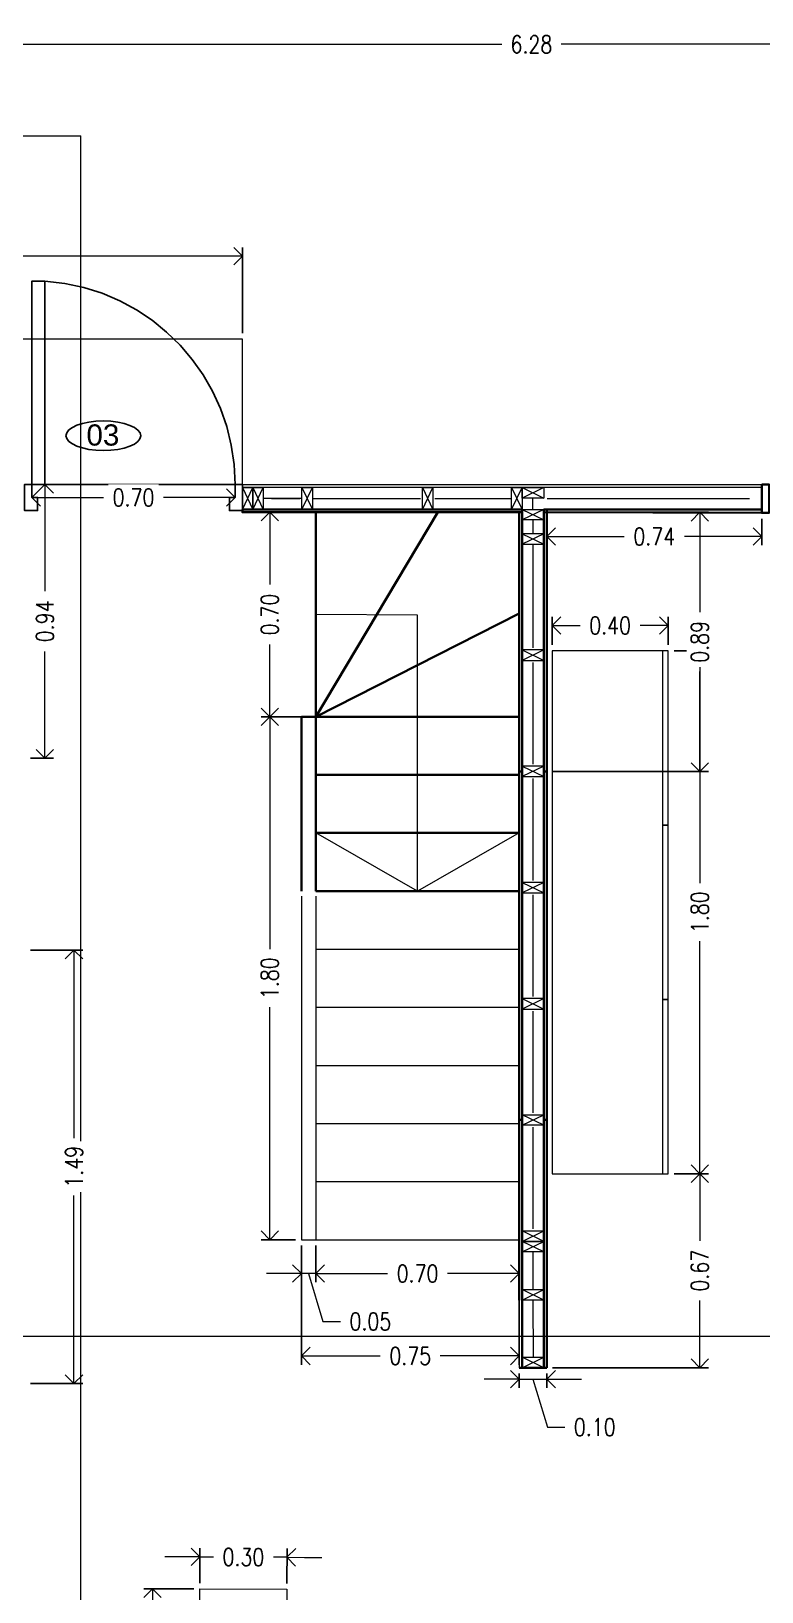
# Model space of a CAD drawing. Header units: inches. Extents: x -102.5 to -49.9, y 36.2 to 69.9.
# Drawn here: x -91.22 to -88.7, y 64.58 to 69.95 of the extents above; entities that cross this region are included whole.
import ezdxf

# ---------------------------------------------------------------- set-up
doc = ezdxf.new("R2010")
doc.units = ezdxf.units.IN
doc.header["$MEASUREMENT"] = 0
doc.linetypes.add('CENTER', pattern=[2, 1.25, -0.25, 0.25, -0.25])
doc.layers.get('DEFPOINTS').update_dxf_attribs({"color": 210})
for name, color, linetype, lineweight in [('A-ANNO-DIMS', 3, 'Continuous', 18), ('A-DETL-MBND', 3, 'Continuous', 18), ('A-DOOR-FULL', 4, 'Continuous', 25), ('A-ELEV-IDEN', 3, 'Continuous', 18), ('A-ELEV-MBE1', 7, 'Continuous', 35), ('A-ELEV-MBE2', 4, 'Continuous', 25), ('A-FURN', 8, 'Continuous', 18), ('A-SECT-MCUT', 7, 'Continuous', 35), ('A-WALL-PATT', 8, 'Continuous', 18), ('A-WALL-STUD', 3, 'Continuous', 18), ('arredi', 7, 'Continuous', 20)]:
    doc.layers.add(name, color=color, linetype=linetype, lineweight=lineweight)
doc.styles.add('ARIAL', font='Arial.ttf')
doc.styles.add('E-ROMANS', font='romans.shx', dxfattribs={"width": 0.8})
doc.dimstyles.new('Fabio1', dxfattribs={"dimscale": 0.001, "dimtxt": 60, "dimasz": 60, "dimexe": 30, "dimexo": 20, "dimgap": 30, "dimtad": 0, "dimzin": 0, "dimdsep": 46, "dimtxsty": 'E-ROMANS', "dimblk": 'OPEN90', "dimcen": 90, "dimclrd": 3, "dimclre": 3, "dimclrt": 3, "dimadec": 0, "dimazin": 0, "dimtfac": 1, "dimtmove": 1, "dimatfit": 3, "dimldrblk": 'OPEN90', "dimfxl": 1, "dimtfill": 1, "dimtolj": 1, "dimtzin": 0, "dimlwd": -1, "dimarcsym": 0})

# ---------------------------------------------------------------- blocks, each defined once
blk = doc.blocks.new('_Open90')
at = {"color": 0, "linetype": 'ByBlock', "lineweight": -2}
for p, q in [((0, 0), (-1, 0)), ((-0.5, 0.5), (0, 0)), ((0, 0), (-0.5, -0.5))]:
    blk.add_line(p, q, dxfattribs=at)
blk = doc.blocks.new('*D1247')
at = {"layer": 'A-ANNO-DIMS', "color": 3, "lineweight": -2, "transparency": 16777216}
for p, q in [((-89.4242, 67.8357), (-89.4242, 67.9327)), ((-89.0242, 67.8357), (-89.0242, 67.9327))]:
    blk.add_line(p, q, dxfattribs=at)
at = {"layer": 'A-ANNO-DIMS', "color": 3, "transparency": 16777216}
for p, q in [((-89.3642, 67.9027), (-89.3273, 67.9027)), ((-89.0842, 67.9027), (-89.121, 67.9027))]:
    blk.add_line(p, q, dxfattribs=at)
at = {"layer": 'DEFPOINTS', "color": 0, "transparency": 16777216}
for p in [(-89.0242, 67.9027), (-89.4242, 67.8157, 1), (-89.0242, 67.8157, 1)]:
    blk.add_point(p, dxfattribs=at)
at = {"layer": 'A-ANNO-DIMS', "color": 3, "transparency": 16777216, "xscale": 0.06, "yscale": 0.06, "zscale": 0.06, "rotation": 180}
blk.add_blockref('_Open90', (-89.4242, 67.9027), dxfattribs=at)
at = {"layer": 'A-ANNO-DIMS', "color": 3, "transparency": 16777216, "xscale": 0.06, "yscale": 0.06, "zscale": 0.06}
blk.add_blockref('_Open90', (-89.0242, 67.9027), dxfattribs=at)
at = {"layer": 'A-ANNO-DIMS', "color": 3, "transparency": 16777216, "insert": (-89.2242, 67.9027), "char_height": 0.06, "attachment_point": 5, "style": 'E-ROMANS', "bg_fill": 3, "box_fill_scale": 1.25, "bg_fill_color": 256, "bg_fill_true_color": 13158600, "bg_fill_transparency": 0}
blk.add_mtext('\\A1;0.40', dxfattribs=at)
blk = doc.blocks.new('*D1248')
at = {"layer": 'A-ANNO-DIMS', "color": 3, "lineweight": -2, "transparency": 16777216}
for p, q in [((-89.0041, 67.8156), (-88.8852, 67.8156)), ((-89.0042, 66.0157), (-88.8852, 66.0157))]:
    blk.add_line(p, q, dxfattribs=at)
at = {"layer": 'A-ANNO-DIMS', "color": 3, "transparency": 16777216}
for p, q in [((-88.9152, 67.7556), (-88.9152, 67.0154)), ((-88.9152, 66.0757), (-88.9152, 66.816))]:
    blk.add_line(p, q, dxfattribs=at)
at = {"layer": 'DEFPOINTS', "color": 0, "transparency": 16777216}
for p in [(-89.0241, 67.8156, 1), (-89.0242, 66.0157, 1), (-88.9152, 66.0157)]:
    blk.add_point(p, dxfattribs=at)
at = {"layer": 'A-ANNO-DIMS', "color": 3, "transparency": 16777216, "xscale": 0.06, "yscale": 0.06, "zscale": 0.06}
for p, rotation in [((-88.9152, 67.8156), 90), ((-88.9152, 66.0157), 270)]:
    blk.add_blockref('_Open90', p, dxfattribs=dict(at, rotation=rotation))
at = {"layer": 'A-ANNO-DIMS', "color": 3, "transparency": 16777216, "insert": (-88.9152, 66.9157), "char_height": 0.06, "attachment_point": 5, "rotation": 90, "style": 'E-ROMANS', "bg_fill": 3, "box_fill_scale": 1.25, "bg_fill_color": 256, "bg_fill_true_color": 13158600, "bg_fill_transparency": 0}
blk.add_mtext('\\A1;1.80', dxfattribs=at)
blk = doc.blocks.new('*D1237')
at = {"layer": 'A-ANNO-DIMS', "color": 3, "lineweight": -2, "transparency": 16777216}
for p, q in [((-89.4423, 68.2724), (-89.4423, 68.1789)), ((-88.702, 68.2705), (-88.702, 68.1789))]:
    blk.add_line(p, q, dxfattribs=at)
at = {"layer": 'A-ANNO-DIMS', "color": 3, "transparency": 16777216}
for p, q in [((-89.3823, 68.2089), (-89.1764, 68.2089)), ((-88.762, 68.2089), (-88.9679, 68.2089))]:
    blk.add_line(p, q, dxfattribs=at)
at = {"layer": 'DEFPOINTS', "color": 0, "transparency": 16777216}
for p in [(-89.4423, 68.2924), (-88.702, 68.2905), (-88.702, 68.2089)]:
    blk.add_point(p, dxfattribs=at)
at = {"layer": 'A-ANNO-DIMS', "color": 3, "transparency": 16777216, "xscale": 0.06, "yscale": 0.06, "zscale": 0.06, "rotation": 180}
blk.add_blockref('_Open90', (-89.4423, 68.2089), dxfattribs=at)
at = {"layer": 'A-ANNO-DIMS', "color": 3, "transparency": 16777216, "xscale": 0.06, "yscale": 0.06, "zscale": 0.06}
blk.add_blockref('_Open90', (-88.702, 68.2089), dxfattribs=at)
at = {"layer": 'A-ANNO-DIMS', "color": 3, "transparency": 16777216, "insert": (-89.0722, 68.2089), "char_height": 0.06, "attachment_point": 5, "style": 'E-ROMANS', "bg_fill": 3, "box_fill_scale": 1.25, "bg_fill_color": 256, "bg_fill_true_color": 13158600, "bg_fill_transparency": 0}
blk.add_mtext('\\A1;0.74', dxfattribs=at)
blk = doc.blocks.new('*D1243')
at = {"layer": 'A-ANNO-DIMS', "color": 3, "lineweight": -2, "transparency": 16777216}
for p, q in [((-89.4223, 68.2924), (-88.8852, 68.2924)), ((-89.4223, 67.4005), (-88.8852, 67.4005))]:
    blk.add_line(p, q, dxfattribs=at)
at = {"layer": 'A-ANNO-DIMS', "color": 3, "transparency": 16777216}
for p, q in [((-88.9152, 68.2324), (-88.9152, 67.9484)), ((-88.9152, 67.4605), (-88.9152, 67.7444))]:
    blk.add_line(p, q, dxfattribs=at)
at = {"layer": 'DEFPOINTS', "color": 0, "transparency": 16777216}
for p in [(-89.4423, 68.2924), (-89.4423, 67.4005), (-88.9152, 67.4005)]:
    blk.add_point(p, dxfattribs=at)
at = {"layer": 'A-ANNO-DIMS', "color": 3, "transparency": 16777216, "xscale": 0.06, "yscale": 0.06, "zscale": 0.06}
for p, rotation in [((-88.9152, 68.2924), 90), ((-88.9152, 67.4005), 270)]:
    blk.add_blockref('_Open90', p, dxfattribs=dict(at, rotation=rotation))
at = {"layer": 'A-ANNO-DIMS', "color": 3, "transparency": 16777216, "insert": (-88.9152, 67.8464), "char_height": 0.06, "attachment_point": 5, "rotation": 90, "style": 'E-ROMANS', "bg_fill": 3, "box_fill_scale": 1.25, "bg_fill_color": 256, "bg_fill_true_color": 13158600, "bg_fill_transparency": 0}
blk.add_mtext('\\A1;0.89', dxfattribs=at)
blk = doc.blocks.new('*D1230')
at = {"layer": 'A-ANNO-DIMS', "color": 3, "lineweight": -2, "transparency": 16777216}
for p, q in [((-88.8952, 66.0157), (-88.8852, 66.0157)), ((-89.4223, 65.3478), (-88.8852, 65.3478))]:
    blk.add_line(p, q, dxfattribs=at)
at = {"layer": 'A-ANNO-DIMS', "color": 3, "transparency": 16777216}
for p, q in [((-88.9152, 65.9557), (-88.9152, 65.7849)), ((-88.9152, 65.4078), (-88.9152, 65.5786))]:
    blk.add_line(p, q, dxfattribs=at)
at = {"layer": 'DEFPOINTS', "color": 0, "transparency": 16777216}
for p in [(-88.9152, 66.0157), (-88.9152, 66.0157), (-89.4423, 65.3478)]:
    blk.add_point(p, dxfattribs=at)
at = {"layer": 'A-ANNO-DIMS', "color": 3, "transparency": 16777216, "xscale": 0.06, "yscale": 0.06, "zscale": 0.06}
for p, rotation in [((-88.9152, 66.0157), 90), ((-88.9152, 65.3478), 270)]:
    blk.add_blockref('_Open90', p, dxfattribs=dict(at, rotation=rotation))
at = {"layer": 'A-ANNO-DIMS', "color": 3, "transparency": 16777216, "insert": (-88.9152, 65.6817), "char_height": 0.06, "attachment_point": 5, "rotation": 90, "style": 'E-ROMANS', "bg_fill": 3, "box_fill_scale": 1.25, "bg_fill_color": 256, "bg_fill_true_color": 13158600, "bg_fill_transparency": 0}
blk.add_mtext('\\A1;0.67', dxfattribs=at)
blk = doc.blocks.new('*D1217')
at = {"layer": 'A-ANNO-DIMS', "color": 3, "lineweight": -2, "transparency": 16777216}
for p, q in [((-90.6572, 64.5864), (-90.8295, 64.5864)), ((-90.6572, 61.5461), (-90.8295, 61.5461))]:
    blk.add_line(p, q, dxfattribs=at)
at = {"layer": 'A-ANNO-DIMS', "color": 3, "transparency": 16777216}
for p, q in [((-90.7995, 64.5264), (-90.7995, 63.1706)), ((-90.7995, 61.6061), (-90.7995, 62.962))]:
    blk.add_line(p, q, dxfattribs=at)
at = {"layer": 'DEFPOINTS', "color": 0, "transparency": 16777216}
for p in [(-90.6372, 64.5864), (-90.7995, 61.5461), (-90.6372, 61.5461)]:
    blk.add_point(p, dxfattribs=at)
at = {"layer": 'A-ANNO-DIMS', "color": 3, "transparency": 16777216, "xscale": 0.06, "yscale": 0.06, "zscale": 0.06}
for p, rotation in [((-90.7995, 64.5864), 90), ((-90.7995, 61.5461), 270)]:
    blk.add_blockref('_Open90', p, dxfattribs=dict(at, rotation=rotation))
at = {"layer": 'A-ANNO-DIMS', "color": 3, "transparency": 16777216, "insert": (-90.7995, 63.0663), "char_height": 0.06, "attachment_point": 5, "rotation": 90, "style": 'E-ROMANS', "bg_fill": 3, "box_fill_scale": 1.25, "bg_fill_color": 256, "bg_fill_true_color": 13158600, "bg_fill_transparency": 0}
blk.add_mtext('\\A1;3.04', dxfattribs=at)
blk = doc.blocks.new('*D1218')
at = {"layer": 'A-ANNO-DIMS', "color": 3, "transparency": 16777216}
for p, q in [((-90.6968, 64.6967), (-90.7568, 64.697)), ((-90.6368, 64.6965), (-90.5899, 64.6963)), ((-90.3368, 64.6952), (-90.3836, 64.6954)), ((-90.2768, 64.6949), (-90.2168, 64.6946))]:
    blk.add_line(p, q, dxfattribs=at)
at = {"layer": 'A-ANNO-DIMS', "color": 3, "lineweight": -2, "transparency": 16777216}
for p, q in [((-90.6372, 64.6064), (-90.6366, 64.7265)), ((-90.3372, 64.6051), (-90.3366, 64.7252))]:
    blk.add_line(p, q, dxfattribs=at)
at = {"layer": 'DEFPOINTS', "color": 0, "transparency": 16777216}
for p in [(-90.3368, 64.6952), (-90.6372, 64.5864), (-90.3372, 64.5851)]:
    blk.add_point(p, dxfattribs=at)
at = {"layer": 'A-ANNO-DIMS', "color": 3, "transparency": 16777216, "xscale": 0.06, "yscale": 0.06, "zscale": 0.06}
for p, rotation in [((-90.6368, 64.6965), 359.7486246028449), ((-90.3368, 64.6952), 179.748624602845)]:
    blk.add_blockref('_Open90', p, dxfattribs=dict(at, rotation=rotation))
at = {"layer": 'A-ANNO-DIMS', "color": 3, "transparency": 16777216, "insert": (-90.4868, 64.6958), "char_height": 0.06, "attachment_point": 5, "rotation": 359.7486, "style": 'E-ROMANS', "bg_fill": 3, "box_fill_scale": 1.25, "bg_fill_color": 256, "bg_fill_true_color": 13158600, "bg_fill_transparency": 0}
blk.add_mtext('\\A1;0.30', dxfattribs=at)
blk = doc.blocks.new('*D1203')
at = {"layer": 'A-ANNO-DIMS', "color": 3, "lineweight": -2, "transparency": 16777216}
for p, q in [((-89.5375, 65.3278), (-89.5375, 65.2782)), ((-89.4423, 65.3278), (-89.4423, 65.2782))]:
    blk.add_line(p, q, dxfattribs=at)
at = {"layer": 'A-ANNO-DIMS', "color": 3, "transparency": 16777216}
for p, q in [((-89.5975, 65.3082), (-89.6575, 65.3082)), ((-89.5375, 65.3082), (-89.4423, 65.3082)), ((-89.5375, 65.3082), (-89.4423, 65.3082)), ((-89.4899, 65.3082), (-89.4404, 65.1432)), ((-89.3823, 65.3082), (-89.3223, 65.3082)), ((-89.4404, 65.1432), (-89.3804, 65.1432))]:
    blk.add_line(p, q, dxfattribs=at)
at = {"layer": 'DEFPOINTS', "color": 0, "transparency": 16777216}
for p in [(-89.5375, 65.3478), (-89.4423, 65.3478), (-89.4423, 65.3082)]:
    blk.add_point(p, dxfattribs=at)
at = {"layer": 'A-ANNO-DIMS', "color": 3, "transparency": 16777216, "xscale": 0.06, "yscale": 0.06, "zscale": 0.06}
blk.add_blockref('_Open90', (-89.5375, 65.3082), dxfattribs=at)
at = {"layer": 'A-ANNO-DIMS', "color": 3, "transparency": 16777216, "xscale": 0.06, "yscale": 0.06, "zscale": 0.06, "rotation": 180}
blk.add_blockref('_Open90', (-89.4423, 65.3082), dxfattribs=at)
at = {"layer": 'A-ANNO-DIMS', "color": 3, "transparency": 16777216, "insert": (-89.2772, 65.1432), "char_height": 0.06, "attachment_point": 5, "style": 'E-ROMANS', "bg_fill": 3, "box_fill_scale": 1.25, "bg_fill_color": 256, "bg_fill_true_color": 13158600, "bg_fill_transparency": 0}
blk.add_mtext('\\A1;0.10', dxfattribs=at)
blk = doc.blocks.new('*D1205')
at = {"layer": 'A-ANNO-DIMS', "color": 3, "lineweight": -2, "transparency": 16777216}
for p, q in [((-91.2202, 66.7855), (-91.0402, 66.7855)), ((-91.2203, 65.2935), (-91.0402, 65.2935))]:
    blk.add_line(p, q, dxfattribs=at)
at = {"layer": 'A-ANNO-DIMS', "color": 3, "transparency": 16777216}
for p, q in [((-91.0702, 66.7255), (-91.0702, 66.1381)), ((-91.0702, 65.3535), (-91.0702, 65.9409))]:
    blk.add_line(p, q, dxfattribs=at)
at = {"layer": 'DEFPOINTS', "color": 0, "transparency": 16777216}
for p in [(-91.2402, 66.7855), (-91.2403, 65.2935), (-91.0702, 65.2935)]:
    blk.add_point(p, dxfattribs=at)
at = {"layer": 'A-ANNO-DIMS', "color": 3, "transparency": 16777216, "xscale": 0.06, "yscale": 0.06, "zscale": 0.06}
for p, rotation in [((-91.0702, 66.7855), 90), ((-91.0702, 65.2935), 270)]:
    blk.add_blockref('_Open90', p, dxfattribs=dict(at, rotation=rotation))
at = {"layer": 'A-ANNO-DIMS', "color": 3, "transparency": 16777216, "insert": (-91.0702, 66.0395), "char_height": 0.06, "attachment_point": 5, "rotation": 90, "style": 'E-ROMANS', "bg_fill": 3, "box_fill_scale": 1.25, "bg_fill_color": 256, "bg_fill_true_color": 13158600, "bg_fill_transparency": 0}
blk.add_mtext('\\A1;1.49', dxfattribs=at)
blk = doc.blocks.new('*D1198')
at = {"layer": 'A-ANNO-DIMS', "color": 3, "lineweight": -2, "transparency": 16777216}
for p, q in [((-90.2373, 65.7685), (-90.2373, 65.6418)), ((-89.5373, 65.7685), (-89.5373, 65.6418))]:
    blk.add_line(p, q, dxfattribs=at)
at = {"layer": 'A-ANNO-DIMS', "color": 3, "transparency": 16777216}
for p, q in [((-90.1773, 65.6718), (-89.9904, 65.6718)), ((-89.5973, 65.6718), (-89.7841, 65.6718))]:
    blk.add_line(p, q, dxfattribs=at)
at = {"layer": 'DEFPOINTS', "color": 0, "transparency": 16777216}
for p in [(-90.2373, 65.7885), (-89.5373, 65.7885), (-90.2373, 65.6718)]:
    blk.add_point(p, dxfattribs=at)
at = {"layer": 'A-ANNO-DIMS', "color": 3, "transparency": 16777216, "xscale": 0.06, "yscale": 0.06, "zscale": 0.06, "rotation": 180}
blk.add_blockref('_Open90', (-90.2373, 65.6718), dxfattribs=at)
at = {"layer": 'A-ANNO-DIMS', "color": 3, "transparency": 16777216, "xscale": 0.06, "yscale": 0.06, "zscale": 0.06}
blk.add_blockref('_Open90', (-89.5373, 65.6718), dxfattribs=at)
at = {"layer": 'A-ANNO-DIMS', "color": 3, "transparency": 16777216, "insert": (-89.8873, 65.6718), "char_height": 0.06, "attachment_point": 5, "style": 'E-ROMANS', "bg_fill": 3, "box_fill_scale": 1.25, "bg_fill_color": 256, "bg_fill_true_color": 13158600, "bg_fill_transparency": 0}
blk.add_mtext('\\A1;0.70', dxfattribs=at)
blk = doc.blocks.new('*D1199')
at = {"layer": 'A-ANNO-DIMS', "color": 3, "lineweight": -2, "transparency": 16777216}
for p, q in [((-90.2873, 65.7685), (-90.2873, 65.6418)), ((-90.2373, 65.7685), (-90.2373, 65.6418))]:
    blk.add_line(p, q, dxfattribs=at)
at = {"layer": 'A-ANNO-DIMS', "color": 3, "transparency": 16777216}
for p, q in [((-90.3473, 65.6718), (-90.4073, 65.6718)), ((-90.2373, 65.6718), (-90.2873, 65.6718)), ((-90.2373, 65.6718), (-90.2873, 65.6718)), ((-90.2623, 65.6718), (-90.2128, 65.5068)), ((-90.1773, 65.6718), (-90.1173, 65.6718)), ((-90.2128, 65.5068), (-90.1528, 65.5068))]:
    blk.add_line(p, q, dxfattribs=at)
at = {"layer": 'DEFPOINTS', "color": 0, "transparency": 16777216}
for p in [(-90.2873, 65.7885), (-90.2373, 65.7885), (-90.2873, 65.6718)]:
    blk.add_point(p, dxfattribs=at)
at = {"layer": 'A-ANNO-DIMS', "color": 3, "transparency": 16777216, "xscale": 0.06, "yscale": 0.06, "zscale": 0.06}
blk.add_blockref('_Open90', (-90.2873, 65.6718), dxfattribs=at)
at = {"layer": 'A-ANNO-DIMS', "color": 3, "transparency": 16777216, "xscale": 0.06, "yscale": 0.06, "zscale": 0.06, "rotation": 180}
blk.add_blockref('_Open90', (-90.2373, 65.6718), dxfattribs=at)
at = {"layer": 'A-ANNO-DIMS', "color": 3, "transparency": 16777216, "insert": (-90.0496, 65.5068), "char_height": 0.06, "attachment_point": 5, "style": 'E-ROMANS', "bg_fill": 3, "box_fill_scale": 1.25, "bg_fill_color": 256, "bg_fill_true_color": 13158600, "bg_fill_transparency": 0}
blk.add_mtext('\\A1;0.05', dxfattribs=at)
blk = doc.blocks.new('*D1185')
at = {"layer": 'A-ANNO-DIMS', "color": 3, "lineweight": -2, "transparency": 16777216}
for p, q in [((-90.3073, 67.5885), (-90.4262, 67.5885)), ((-90.3073, 65.7885), (-90.4262, 65.7885))]:
    blk.add_line(p, q, dxfattribs=at)
at = {"layer": 'A-ANNO-DIMS', "color": 3, "transparency": 16777216}
for p, q in [((-90.3962, 67.5285), (-90.3962, 66.7882)), ((-90.3962, 65.8485), (-90.3962, 66.5888))]:
    blk.add_line(p, q, dxfattribs=at)
at = {"layer": 'DEFPOINTS', "color": 0, "transparency": 16777216}
for p in [(-90.2873, 67.5885), (-90.3962, 65.7885), (-90.2873, 65.7885)]:
    blk.add_point(p, dxfattribs=at)
at = {"layer": 'A-ANNO-DIMS', "color": 3, "transparency": 16777216, "xscale": 0.06, "yscale": 0.06, "zscale": 0.06}
for p, rotation in [((-90.3962, 67.5885), 90), ((-90.3962, 65.7885), 270)]:
    blk.add_blockref('_Open90', p, dxfattribs=dict(at, rotation=rotation))
at = {"layer": 'A-ANNO-DIMS', "color": 3, "transparency": 16777216, "insert": (-90.3962, 66.6885), "char_height": 0.06, "attachment_point": 5, "rotation": 90, "style": 'E-ROMANS', "bg_fill": 3, "box_fill_scale": 1.25, "bg_fill_color": 256, "bg_fill_true_color": 13158600, "bg_fill_transparency": 0}
blk.add_mtext('\\A1;1.80', dxfattribs=at)
blk = doc.blocks.new('*D1186')
at = {"layer": 'A-ANNO-DIMS', "color": 3, "lineweight": -2, "transparency": 16777216}
for p, q in [((-90.2573, 68.2925), (-90.4262, 68.2925)), ((-90.2573, 67.5885), (-90.4262, 67.5885))]:
    blk.add_line(p, q, dxfattribs=at)
at = {"layer": 'A-ANNO-DIMS', "color": 3, "transparency": 16777216}
for p, q in [((-90.3962, 68.2325), (-90.3962, 68.0437)), ((-90.3962, 67.6485), (-90.3962, 67.8374))]:
    blk.add_line(p, q, dxfattribs=at)
at = {"layer": 'DEFPOINTS', "color": 0, "transparency": 16777216}
for p in [(-90.2373, 68.2925), (-90.3962, 67.5885), (-90.2373, 67.5885)]:
    blk.add_point(p, dxfattribs=at)
at = {"layer": 'A-ANNO-DIMS', "color": 3, "transparency": 16777216, "xscale": 0.06, "yscale": 0.06, "zscale": 0.06}
for p, rotation in [((-90.3962, 68.2925), 90), ((-90.3962, 67.5885), 270)]:
    blk.add_blockref('_Open90', p, dxfattribs=dict(at, rotation=rotation))
at = {"layer": 'A-ANNO-DIMS', "color": 3, "transparency": 16777216, "insert": (-90.3962, 67.9405), "char_height": 0.06, "attachment_point": 5, "rotation": 90, "style": 'E-ROMANS', "bg_fill": 3, "box_fill_scale": 1.25, "bg_fill_color": 256, "bg_fill_true_color": 13158600, "bg_fill_transparency": 0}
blk.add_mtext('\\A1;0.70', dxfattribs=at)
blk = doc.blocks.new('*D1187')
at = {"layer": 'A-ANNO-DIMS', "color": 3, "lineweight": -2, "transparency": 16777216}
for p, q in [((-91.2152, 68.3635), (-91.2152, 68.3735)), ((-90.5152, 68.3635), (-90.5152, 68.3735))]:
    blk.add_line(p, q, dxfattribs=at)
at = {"layer": 'A-ANNO-DIMS', "color": 3, "transparency": 16777216}
for p, q in [((-91.1552, 68.3435), (-90.9684, 68.3435)), ((-90.5752, 68.3435), (-90.7621, 68.3435))]:
    blk.add_line(p, q, dxfattribs=at)
at = {"layer": 'DEFPOINTS', "color": 0, "transparency": 16777216}
for p in [(-91.2152, 68.3435), (-90.5152, 68.3435), (-90.5152, 68.3435)]:
    blk.add_point(p, dxfattribs=at)
at = {"layer": 'A-ANNO-DIMS', "color": 3, "transparency": 16777216, "xscale": 0.06, "yscale": 0.06, "zscale": 0.06, "rotation": 180}
blk.add_blockref('_Open90', (-91.2152, 68.3435), dxfattribs=at)
at = {"layer": 'A-ANNO-DIMS', "color": 3, "transparency": 16777216, "xscale": 0.06, "yscale": 0.06, "zscale": 0.06}
blk.add_blockref('_Open90', (-90.5152, 68.3435), dxfattribs=at)
at = {"layer": 'A-ANNO-DIMS', "color": 3, "transparency": 16777216, "insert": (-90.8652, 68.3435), "char_height": 0.06, "attachment_point": 5, "style": 'E-ROMANS', "bg_fill": 3, "box_fill_scale": 1.25, "bg_fill_color": 256, "bg_fill_true_color": 13158600, "bg_fill_transparency": 0}
blk.add_mtext('\\A1;0.70', dxfattribs=at)
blk = doc.blocks.new('*D1188')
at = {"layer": 'A-ANNO-DIMS', "color": 3, "lineweight": -2, "transparency": 16777216}
for p, q in [((-91.2202, 68.3885), (-91.1402, 68.3885)), ((-91.2202, 67.4455), (-91.1402, 67.4455))]:
    blk.add_line(p, q, dxfattribs=at)
at = {"layer": 'A-ANNO-DIMS', "color": 3, "transparency": 16777216}
for p, q in [((-91.1702, 68.3285), (-91.1702, 68.0213)), ((-91.1702, 67.5055), (-91.1702, 67.8127))]:
    blk.add_line(p, q, dxfattribs=at)
at = {"layer": 'DEFPOINTS', "color": 0, "transparency": 16777216}
for p in [(-91.2402, 68.3885), (-91.2402, 67.4455), (-91.1702, 67.4455)]:
    blk.add_point(p, dxfattribs=at)
at = {"layer": 'A-ANNO-DIMS', "color": 3, "transparency": 16777216, "xscale": 0.06, "yscale": 0.06, "zscale": 0.06}
for p, rotation in [((-91.1702, 68.3885), 90), ((-91.1702, 67.4455), 270)]:
    blk.add_blockref('_Open90', p, dxfattribs=dict(at, rotation=rotation))
at = {"layer": 'A-ANNO-DIMS', "color": 3, "transparency": 16777216, "insert": (-91.1702, 67.917), "char_height": 0.06, "attachment_point": 5, "rotation": 90, "style": 'E-ROMANS', "bg_fill": 3, "box_fill_scale": 1.25, "bg_fill_color": 256, "bg_fill_true_color": 13158600, "bg_fill_transparency": 0}
blk.add_mtext('\\A1;0.94', dxfattribs=at)
blk = doc.blocks.new('*D1192')
at = {"layer": 'A-ANNO-DIMS', "color": 3, "lineweight": -2, "transparency": 16777216}
for p, q in [((-92.3987, 68.9085), (-92.3987, 69.2045)), ((-90.4902, 68.9085), (-90.4902, 69.2045))]:
    blk.add_line(p, q, dxfattribs=at)
at = {"layer": 'A-ANNO-DIMS', "color": 3, "transparency": 16777216}
for p, q in [((-92.3387, 69.1745), (-91.5374, 69.1745)), ((-90.5502, 69.1745), (-91.3516, 69.1745))]:
    blk.add_line(p, q, dxfattribs=at)
at = {"layer": 'DEFPOINTS', "color": 0, "transparency": 16777216}
for p in [(-90.4902, 69.1745), (-92.3987, 68.8885), (-90.4902, 68.8885)]:
    blk.add_point(p, dxfattribs=at)
at = {"layer": 'A-ANNO-DIMS', "color": 3, "transparency": 16777216, "xscale": 0.06, "yscale": 0.06, "zscale": 0.06, "rotation": 180}
blk.add_blockref('_Open90', (-92.3987, 69.1745), dxfattribs=at)
at = {"layer": 'A-ANNO-DIMS', "color": 3, "transparency": 16777216, "xscale": 0.06, "yscale": 0.06, "zscale": 0.06}
blk.add_blockref('_Open90', (-90.4902, 69.1745), dxfattribs=at)
at = {"layer": 'A-ANNO-DIMS', "color": 3, "transparency": 16777216, "insert": (-91.4445, 69.1745), "char_height": 0.06, "attachment_point": 5, "style": 'E-ROMANS', "bg_fill": 3, "box_fill_scale": 1.25, "bg_fill_color": 256, "bg_fill_true_color": 13158600, "bg_fill_transparency": 0}
blk.add_mtext('\\A1;1.91', dxfattribs=at)
blk = doc.blocks.new('*D1177')
at = {"layer": 'A-ANNO-DIMS', "color": 3, "lineweight": -2, "transparency": 16777216}
for p, q in [((-90.2873, 65.7685), (-90.2873, 65.3582)), ((-89.5374, 65.7685), (-89.5374, 65.3582))]:
    blk.add_line(p, q, dxfattribs=at)
at = {"layer": 'A-ANNO-DIMS', "color": 3, "transparency": 16777216}
for p, q in [((-90.2273, 65.3882), (-90.0155, 65.3882)), ((-89.5974, 65.3882), (-89.8092, 65.3882))]:
    blk.add_line(p, q, dxfattribs=at)
at = {"layer": 'DEFPOINTS', "color": 0, "transparency": 16777216}
for p in [(-90.2873, 65.7885), (-89.5374, 65.7885), (-89.5374, 65.3882)]:
    blk.add_point(p, dxfattribs=at)
at = {"layer": 'A-ANNO-DIMS', "color": 3, "transparency": 16777216, "xscale": 0.06, "yscale": 0.06, "zscale": 0.06, "rotation": 180}
blk.add_blockref('_Open90', (-90.2873, 65.3882), dxfattribs=at)
at = {"layer": 'A-ANNO-DIMS', "color": 3, "transparency": 16777216, "xscale": 0.06, "yscale": 0.06, "zscale": 0.06}
blk.add_blockref('_Open90', (-89.5374, 65.3882), dxfattribs=at)
at = {"layer": 'A-ANNO-DIMS', "color": 3, "transparency": 16777216, "insert": (-89.9123, 65.3882), "char_height": 0.06, "attachment_point": 5, "style": 'E-ROMANS', "bg_fill": 3, "box_fill_scale": 1.25, "bg_fill_color": 256, "bg_fill_true_color": 13158600, "bg_fill_transparency": 0}
blk.add_mtext('\\A1;0.75', dxfattribs=at)
blk = doc.blocks.new('*D1159')
at = {"layer": 'A-ANNO-DIMS', "color": 3, "lineweight": -2, "transparency": 16777216}
for p, q in [((-92.6352, 68.6315), (-92.6352, 69.9335)), ((-86.3553, 68.6316), (-86.3553, 69.9335))]:
    blk.add_line(p, q, dxfattribs=at)
at = {"layer": 'A-ANNO-DIMS', "color": 3, "transparency": 16777216}
for p, q in [((-92.5752, 69.9035), (-89.5972, 69.9035)), ((-86.4153, 69.9035), (-89.3932, 69.9035))]:
    blk.add_line(p, q, dxfattribs=at)
at = {"layer": 'DEFPOINTS', "color": 0, "transparency": 16777216}
for p in [(-92.6352, 69.9035), (-92.6352, 68.6115), (-86.3553, 68.6116)]:
    blk.add_point(p, dxfattribs=at)
at = {"layer": 'A-ANNO-DIMS', "color": 3, "transparency": 16777216, "xscale": 0.06, "yscale": 0.06, "zscale": 0.06, "rotation": 180}
blk.add_blockref('_Open90', (-92.6352, 69.9035), dxfattribs=at)
at = {"layer": 'A-ANNO-DIMS', "color": 3, "transparency": 16777216, "xscale": 0.06, "yscale": 0.06, "zscale": 0.06}
blk.add_blockref('_Open90', (-86.3553, 69.9035), dxfattribs=at)
at = {"layer": 'A-ANNO-DIMS', "color": 3, "transparency": 16777216, "insert": (-89.4952, 69.9035), "char_height": 0.06, "attachment_point": 5, "style": 'E-ROMANS', "bg_fill": 3, "box_fill_scale": 1.25, "bg_fill_color": 256, "bg_fill_true_color": 13158600, "bg_fill_transparency": 0}
blk.add_mtext('\\A1;6.28', dxfattribs=at)
blk = doc.blocks.new('*D1160')
at = {"layer": 'A-ANNO-DIMS', "color": 3, "lineweight": -2, "transparency": 16777216}
for p, q in [((-92.6352, 68.5915), (-92.6352, 60.7622)), ((-86.3553, 68.5916), (-86.3553, 60.7622))]:
    blk.add_line(p, q, dxfattribs=at)
at = {"layer": 'A-ANNO-DIMS', "color": 3, "transparency": 16777216}
for p, q in [((-92.5752, 60.7922), (-89.5972, 60.7922)), ((-86.4153, 60.7922), (-89.3932, 60.7922))]:
    blk.add_line(p, q, dxfattribs=at)
at = {"layer": 'DEFPOINTS', "color": 0, "transparency": 16777216}
for p in [(-92.6352, 68.6115), (-86.3553, 68.6116), (-86.3553, 60.7922)]:
    blk.add_point(p, dxfattribs=at)
at = {"layer": 'A-ANNO-DIMS', "color": 3, "transparency": 16777216, "xscale": 0.06, "yscale": 0.06, "zscale": 0.06, "rotation": 180}
blk.add_blockref('_Open90', (-92.6352, 60.7922), dxfattribs=at)
at = {"layer": 'A-ANNO-DIMS', "color": 3, "transparency": 16777216, "xscale": 0.06, "yscale": 0.06, "zscale": 0.06}
blk.add_blockref('_Open90', (-86.3553, 60.7922), dxfattribs=at)
at = {"layer": 'A-ANNO-DIMS', "color": 3, "transparency": 16777216, "insert": (-89.4952, 60.7922), "char_height": 0.06, "attachment_point": 5, "style": 'E-ROMANS', "bg_fill": 3, "box_fill_scale": 1.25, "bg_fill_color": 256, "bg_fill_true_color": 13158600, "bg_fill_transparency": 0}
blk.add_mtext('\\A1;6.28', dxfattribs=at)

msp = doc.modelspace()

# ---------------------------------------------------------------- linework, layer by layer
at = {"layer": 'A-DETL-MBND'}
msp.add_lwpolyline([(-88.7021, 68.3885), (-88.7021, 68.3775), (-90.4902, 68.3775), (-90.4902, 68.3885)], close=True, dxfattribs=at)
at = {"layer": 'A-DOOR-FULL'}
for points in [[(-91.1702, 69.0885), (-91.1702, 68.3885), (-91.2152, 68.3885), (-91.2152, 69.0885), (-91.1702, 69.0885)], [(-91.2152, 68.3885), (-91.2402, 68.3885), (-91.2402, 68.2985), (-91.1952, 68.2985), (-91.1952, 68.3435), (-91.2152, 68.3435), (-91.2152, 68.3885)], [(-90.5152, 68.3885), (-90.4902, 68.3885), (-90.4902, 68.2985), (-90.5352, 68.2985), (-90.5352, 68.3435), (-90.5152, 68.3435), (-90.5152, 68.3885)]]:
    msp.add_lwpolyline(points, dxfattribs=at)
at = {"layer": 'A-DOOR-FULL', "linetype": 'CENTER'}
msp.add_arc((-91.2179, 68.3874), 0.7027, 0.0864, 86.1093, dxfattribs=at)
at = {"layer": 'A-ELEV-IDEN'}
for p, q in [((-90.2873, 66.9714), (-90.2873, 65.7885)), ((-90.2373, 66.9708), (-90.2373, 65.7885)), ((-90.2373, 65.9885), (-89.5373, 65.9885)), ((-90.2873, 65.7885), (-89.5373, 65.7885))]:
    msp.add_line(p, q, dxfattribs=at)
for points in [[(-90.4902, 68.3885), (-90.4902, 68.8885), (-92.3987, 68.8885), (-92.3987, 68.3885)], [(-89.8873, 66.9885), (-89.8873, 67.9385), (-90.2373, 67.9405)], [(-89.5373, 67.1885), (-89.8873, 66.9885), (-90.2373, 67.1885)], [(-90.2373, 66.7885), (-89.5373, 66.7885)], [(-90.2373, 66.5885), (-89.5373, 66.5885)], [(-90.2373, 66.3885), (-89.5373, 66.3885)], [(-90.2373, 66.1885), (-89.5373, 66.1885)]]:
    msp.add_lwpolyline(points, dxfattribs=at)
at = {"layer": 'A-ELEV-MBE1'}
for p, q in [((-89.4523, 68.3025), (-88.702, 68.3025)), ((-89.4523, 68.2924), (-88.7032, 68.2911)), ((-89.0297, 68.3025), (-88.7032, 68.3025)), ((-90.2873, 67.5885), (-90.2873, 66.9885)), ((-90.2373, 67.5885), (-90.2373, 66.9885)), ((-89.5375, 65.3478), (-89.4423, 65.3478))]:
    msp.add_line(p, q, dxfattribs=at)
msp.add_lwpolyline([(-88.7021, 68.3885), (-88.6771, 68.3885), (-88.677, 68.2905), (-88.702, 68.2905)], close=True, dxfattribs=at)
for points in [[(-90.2373, 67.5885), (-90.2373, 68.2925)], [(-90.2373, 67.5885), (-89.8179, 68.2925)], [(-90.2373, 67.5885), (-89.5373, 67.9437)], [(-90.2373, 67.5885), (-90.2873, 67.5885)], [(-90.2373, 67.5885), (-89.5373, 67.5885)], [(-90.2373, 67.3885), (-89.5373, 67.3885)], [(-90.2373, 67.1885), (-89.5373, 67.1885)], [(-90.2373, 66.9885), (-89.5373, 66.9885)]]:
    msp.add_lwpolyline(points, dxfattribs=at)
at = {"layer": 'A-ELEV-MBE2'}
msp.add_line((-90.5152, 68.3885), (-91.2152, 68.3885), dxfattribs=at)
at = {"layer": 'A-FURN'}
msp.add_line((-89.5373, 66.6805), (-89.5375, 65.3478), dxfattribs=at)
at = {"layer": 'A-SECT-MCUT'}
for points in [[(-90.4902, 68.3025), (-89.5273, 68.3025), (-89.5273, 68.2925), (-90.4902, 68.2925)], [(-89.5273, 68.2925), (-89.5273, 67.4005), (-89.5373, 67.4005), (-89.5373, 68.2925)], [(-89.4423, 68.3025), (-89.4423, 67.4005), (-89.4523, 67.4005), (-89.4523, 68.3025)], [(-89.5273, 67.4005), (-89.5273, 66.2005), (-89.5373, 66.2005), (-89.5373, 67.4005)], [(-89.4423, 67.4005), (-89.4423, 66.2005), (-89.4523, 66.2005), (-89.4523, 67.4005)]]:
    msp.add_lwpolyline(points, close=True, dxfattribs=at)
for points in [[(-89.5373, 65.5805), (-89.5373, 66.2005), (-89.5273, 66.2005), (-89.5273, 65.3478)], [(-89.4523, 65.3478), (-89.4523, 66.2005), (-89.4423, 66.2005), (-89.4423, 65.3478)]]:
    msp.add_lwpolyline(points, dxfattribs=at)
at = {"layer": 'A-WALL-PATT', "ltscale": 0.1}
for p, q in [((-90.2852, 68.34), (-90.4182, 68.34)), ((-90.2492, 68.34), (-89.8773, 68.34)), ((-89.8273, 68.34), (-89.5633, 68.34)), ((-89.4898, 68.3025), (-89.4898, 68.3415)), ((-89.4407, 68.34), (-88.7445, 68.34)), ((-89.4898, 68.2665), (-89.4898, 68.2185)), ((-89.4898, 68.1825), (-89.4898, 67.8255)), ((-89.4898, 67.7755), (-89.4898, 67.4255)), ((-89.4898, 67.3755), (-89.4898, 67.0255)), ((-89.4898, 66.9755), (-89.4898, 66.6255)), ((-89.4898, 66.5755), (-89.4898, 66.2255)), ((-89.4898, 66.1755), (-89.4898, 65.8255)), ((-89.4898, 65.7465), (-89.4898, 65.6165))]:
    msp.add_line(p, q, dxfattribs=at)
at = {"layer": 'A-WALL-PATT'}
msp.add_line((-90.3902, 68.34), (-90.2922, 68.34), dxfattribs=at)
at = {"layer": 'A-WALL-STUD'}
for p, q in [((-90.4902, 68.3025), (-90.4542, 68.3775)), ((-90.4902, 68.3775), (-90.4542, 68.3025)), ((-90.4542, 68.3025), (-90.4182, 68.3775)), ((-90.4542, 68.3775), (-90.4182, 68.3025)), ((-90.2852, 68.3025), (-90.2492, 68.3775)), ((-90.2852, 68.3775), (-90.2492, 68.3025)), ((-89.8703, 68.3025), (-89.8343, 68.3775)), ((-89.8703, 68.3775), (-89.8343, 68.3025)), ((-89.5633, 68.3025), (-89.5273, 68.3775)), ((-89.5633, 68.3775), (-89.5273, 68.3025)), ((-89.5273, 68.3775), (-89.4523, 68.3415)), ((-89.4523, 68.3775), (-89.5273, 68.3415)), ((-89.5273, 68.3025), (-89.4523, 68.2665)), ((-89.4523, 68.3025), (-89.5273, 68.2665)), ((-89.4523, 68.2185), (-89.5273, 68.1825)), ((-89.5273, 68.2185), (-89.4523, 68.1825)), ((-89.4523, 67.8185), (-89.5273, 67.7825)), ((-89.5273, 67.8185), (-89.4523, 67.7825)), ((-89.4523, 67.4185), (-89.5273, 67.3825)), ((-89.5273, 67.4185), (-89.4523, 67.3825)), ((-89.4523, 67.0185), (-89.5273, 66.9825)), ((-89.5273, 67.0185), (-89.4523, 66.9825)), ((-89.4523, 66.6185), (-89.5273, 66.5825)), ((-89.5273, 66.6185), (-89.4523, 66.5825)), ((-89.4523, 66.1825), (-89.5273, 66.2185)), ((-89.5273, 66.1825), (-89.4523, 66.2185)), ((-89.4523, 65.7825), (-89.5273, 65.8185)), ((-89.5273, 65.7825), (-89.4523, 65.8185)), ((-89.4523, 65.7465), (-89.5273, 65.7825)), ((-89.5273, 65.7465), (-89.4523, 65.7825)), ((-89.4522, 65.5805), (-89.5272, 65.6165)), ((-89.5272, 65.5805), (-89.4522, 65.6165))]:
    msp.add_line(p, q, dxfattribs=at)
for points in [[(-90.4902, 68.3025), (-90.4902, 68.3775), (-90.4542, 68.3775), (-90.4542, 68.3025)], [(-90.4542, 68.3025), (-90.4542, 68.3775), (-90.4182, 68.3775), (-90.4182, 68.3025)], [(-90.2852, 68.3025), (-90.2852, 68.3775), (-90.2492, 68.3775), (-90.2492, 68.3025)], [(-89.8703, 68.3025), (-89.8703, 68.3775), (-89.8343, 68.3775), (-89.8343, 68.3025)], [(-89.5633, 68.3025), (-89.5633, 68.3775), (-89.5273, 68.3775), (-89.5273, 68.3025)], [(-89.5273, 68.3775), (-89.4523, 68.3775), (-89.4523, 68.3415), (-89.5273, 68.3415)], [(-89.5273, 68.3025), (-89.4523, 68.3025), (-89.4523, 68.2665), (-89.5273, 68.2665)], [(-89.4523, 68.2185), (-89.5273, 68.2185), (-89.5273, 68.1825), (-89.4523, 68.1825)], [(-89.4523, 67.8185), (-89.5273, 67.8185), (-89.5273, 67.7825), (-89.4523, 67.7825)], [(-89.4523, 67.4185), (-89.5273, 67.4185), (-89.5273, 67.3825), (-89.4523, 67.3825)], [(-89.4523, 67.0185), (-89.5273, 67.0185), (-89.5273, 66.9825), (-89.4523, 66.9825)], [(-89.4523, 66.6185), (-89.5273, 66.6185), (-89.5273, 66.5825), (-89.4523, 66.5825)], [(-89.4523, 66.1825), (-89.5273, 66.1825), (-89.5273, 66.2185), (-89.4523, 66.2185)], [(-89.4523, 65.7825), (-89.5273, 65.7825), (-89.5273, 65.8185), (-89.4523, 65.8185)], [(-89.4523, 65.7465), (-89.5273, 65.7465), (-89.5273, 65.7825), (-89.4523, 65.7825)], [(-89.4522, 65.5805), (-89.5272, 65.5805), (-89.5272, 65.6165), (-89.4522, 65.6165)]]:
    msp.add_lwpolyline(points, close=True, dxfattribs=at)
at = {"layer": 'arredi'}
for p, q in [((-92.046, 69.5885), (-91.046, 69.5885)), ((-91.046, 59.9125), (-91.046, 69.5885)), ((-93.9833, 65.4558), (-85.1252, 65.4558)), ((-90.6372, 61.4855), (-90.6372, 64.5864)), ((-90.6372, 64.5864), (-90.3372, 64.5851)), ((-90.3372, 64.5851), (-90.3372, 61.4853))]:
    msp.add_line(p, q, dxfattribs=at)
at = {"layer": 'arredi', "elevation": 1}
for points in [[(-89.4242, 67.8157), (-89.4242, 66.0157), (-89.0242, 66.0157), (-89.0242, 67.8157), (-89.4242, 67.8157)], [(-89.0441, 67.2157), (-89.0241, 67.2157), (-89.0241, 67.8156), (-89.0441, 67.8156), (-89.0441, 67.2157)], [(-89.0442, 66.6157), (-89.0241, 66.6157), (-89.0241, 67.2157), (-89.0441, 67.2157), (-89.0441, 66.6157)], [(-89.0442, 66.0157), (-89.0242, 66.0157), (-89.0242, 66.6157), (-89.0442, 66.6157), (-89.0442, 66.0157)]]:
    msp.add_lwpolyline(points, dxfattribs=at)

# ---------------------------------------------------------------- next in the draw order: dimensions: what is measured, and where the dimension line sits
at = {"layer": 'A-ANNO-DIMS'}
for base, p1, p2, picture, middle in [((-90.4902, 69.1745), (-92.3987, 68.8885), (-90.4902, 68.8885), '*D1192', (-91.4445, 69.1745)), ((-90.5152, 68.3435), (-91.2152, 68.3435), (-90.5152, 68.3435), '*D1187', (-90.8652, 68.3435)), ((-88.702, 68.2089), (-89.4423, 68.2924), (-88.702, 68.2905), '*D1237', (-89.0722, 68.2089)), ((-89.0242, 67.9027), (-89.4242, 67.8157, 1), (-89.0242, 67.8157, 1), '*D1247', (-89.2242, 67.9027)), ((-90.2373, 65.6718), (-89.5373, 65.7885), (-90.2373, 65.7885), '*D1198', (-89.8873, 65.6718))]:
    dim = msp.add_linear_dim(base=base, p1=p1, p2=p2, dimstyle='Fabio1', dxfattribs=at)
    dim.commit()
    dim.dimension.update_dxf_attribs({"geometry": picture, "text_midpoint": middle})
for base, p1, p2, picture, middle in [((-91.0702, 65.2935), (-91.2402, 66.7855), (-91.2403, 65.2935), '*D1205', (-91.0702, 66.0395)), ((-90.7995, 61.5461), (-90.6372, 64.5864), (-90.6372, 61.5461), '*D1217', (-90.7995, 63.0663))]:
    dim = msp.add_linear_dim(base=base, p1=p1, p2=p2, angle=90, dimstyle='Fabio1', dxfattribs=at)
    dim.commit()
    dim.dimension.update_dxf_attribs({"geometry": picture, "text_midpoint": middle})

# ---------------------------------------------------------------- next in the draw order: dimensions: what is measured, and where the dimension line sits
for base, p1, p2, picture, middle in [((-92.6352, 69.9035), (-86.3553, 68.6116), (-92.6352, 68.6115), '*D1159', (-89.4952, 69.9035)), ((-90.2873, 65.6718), (-90.2373, 65.7885), (-90.2873, 65.7885), '*D1199', (-90.1228, 65.5068))]:
    dim = msp.add_linear_dim(base=base, p1=p1, p2=p2, dimstyle='Fabio1', dxfattribs=at)
    dim.commit()
    dim.dimension.update_dxf_attribs({"geometry": picture, "text_midpoint": middle})
for base, p1, p2, picture, middle in [((-91.1702, 67.4455), (-91.2402, 68.3885), (-91.2402, 67.4455), '*D1188', (-91.1702, 67.917)), ((-88.9152, 66.0157), (-89.0241, 67.8156, 1), (-89.0242, 66.0157, 1), '*D1248', (-88.9152, 66.9157))]:
    dim = msp.add_linear_dim(base=base, p1=p1, p2=p2, angle=90, dimstyle='Fabio1', dxfattribs=at)
    dim.commit()
    dim.dimension.update_dxf_attribs({"geometry": picture, "text_midpoint": middle})
dim = msp.add_aligned_dim(p1=(-90.6372, 64.5864), p2=(-90.3372, 64.5851), distance=0.11, dimstyle='Fabio1', dxfattribs=at)
dim.commit()
dim.dimension.update_dxf_attribs({"geometry": '*D1218', "text_midpoint": (-90.4868, 64.6958)})

# ---------------------------------------------------------------- next in the draw order: dimensions: what is measured, and where the dimension line sits
for base, p1, p2, picture, middle in [((-88.9152, 67.4005), (-89.4423, 68.2924), (-89.4423, 67.4005), '*D1243', (-88.9152, 67.8464)), ((-90.3962, 65.7885), (-90.2873, 67.5885), (-90.2873, 65.7885), '*D1185', (-90.3962, 66.6885)), ((-88.9152, 66.0157), (-89.4423, 65.3478), (-88.9152, 66.0157), '*D1230', (-88.9152, 65.6817))]:
    dim = msp.add_linear_dim(base=base, p1=p1, p2=p2, angle=90, dimstyle='Fabio1', dxfattribs=at)
    dim.commit()
    dim.dimension.update_dxf_attribs({"geometry": picture, "text_midpoint": middle})

# ---------------------------------------------------------------- next in the draw order: dimensions: what is measured, and where the dimension line sits
dim = msp.add_linear_dim(base=(-90.3962, 67.5885), p1=(-90.2373, 68.2925), p2=(-90.2373, 67.5885), angle=90, dimstyle='Fabio1', dxfattribs=at)
dim.commit()
dim.dimension.update_dxf_attribs({"geometry": '*D1186', "text_midpoint": (-90.3962, 67.9405)})
dim = msp.add_linear_dim(base=(-89.4423, 65.3082), p1=(-89.5375, 65.3478), p2=(-89.4423, 65.3478), dimstyle='Fabio1', dxfattribs=at)
dim.commit()
dim.dimension.update_dxf_attribs({"geometry": '*D1203', "text_midpoint": (-89.3504, 65.1432)})

# ---------------------------------------------------------------- next in the draw order: dimensions: what is measured, and where the dimension line sits
dim = msp.add_linear_dim(base=(-89.5374, 65.3882), p1=(-90.2873, 65.7885), p2=(-89.5374, 65.7885), dimstyle='Fabio1', dxfattribs=at)
dim.commit()
dim.dimension.update_dxf_attribs({"geometry": '*D1177', "text_midpoint": (-89.9123, 65.3882)})

# ---------------------------------------------------------------- next in the draw order: dimensions: what is measured, and where the dimension line sits
dim = msp.add_linear_dim(base=(-86.3553, 60.7922), p1=(-92.6352, 68.6115), p2=(-86.3553, 68.6116), dimstyle='Fabio1', dxfattribs=at)
dim.commit()
dim.dimension.update_dxf_attribs({"geometry": '*D1160', "text_midpoint": (-89.4952, 60.7922)})

# ---------------------------------------------------------------- next in the draw order: linework, layer by layer
at = {"color": 7}
msp.add_ellipse((-90.9689, 68.5559), major_axis=(-0.1287, 0.0003), ratio=0.395468, dxfattribs=at)
at = {"layer": 'A-WALL-PATT', "ltscale": 0.1}
msp.add_line((-89.4898, 65.5805), (-89.4897, 65.3838), dxfattribs=at)
at = {"layer": 'A-WALL-STUD'}
for p, q in [((-89.4522, 65.3478), (-89.5272, 65.3838)), ((-89.5272, 65.3478), (-89.4522, 65.3838))]:
    msp.add_line(p, q, dxfattribs=at)
msp.add_lwpolyline([(-89.4522, 65.3478), (-89.5272, 65.3478), (-89.5272, 65.3838), (-89.4522, 65.3838)], close=True, dxfattribs=at)

# ---------------------------------------------------------------- next in the draw order: texts
at = {"color": 7, "style": 'ARIAL'}
msp.add_text('03', height=0.0729, dxfattribs=at).set_placement((-91.0272, 68.5221))

doc.saveas('drawing.dxf')
